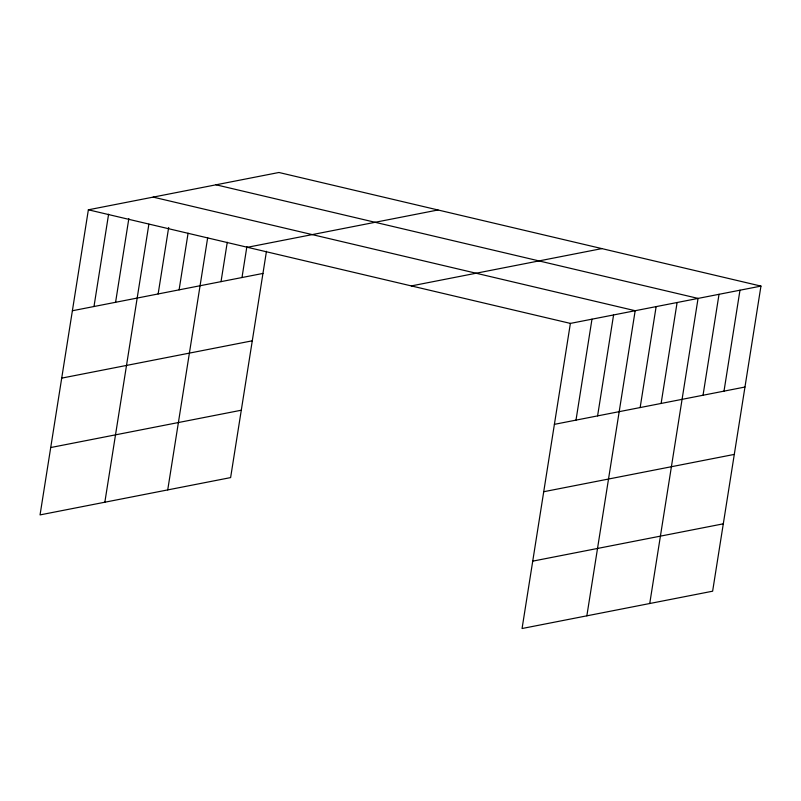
<?xml version="1.0" encoding="UTF-8"?>
<svg xmlns="http://www.w3.org/2000/svg" width="801" height="801" viewBox="0 0 801 801"><rect width="100%" height="100%" fill="white"/><g stroke="black" fill="none" stroke-linecap="round" stroke-linejoin="round"><path stroke-width="1.2" d="M760.95 286.097L570.382 323.404L522.062 628.515L712.63 591.198L760.95 286.097L278.938 172.485L88.37 209.802L40.05 514.903L230.618 477.596L266.463 251.274M93.987 306.523L108.606 214.187M115.584 302.287L128.841 218.583M104.841 502.217L148.876 224.2M158.137 293.957L168.671 227.484M179.104 289.852L188.075 233.221M167.729 489.902L207.669 237.737M221.026 281.642L227.264 242.252M241.992 277.536L246.858 246.758M575.999 420.125L591.979 319.178M597.596 415.889L613.576 314.953M586.853 615.829L635.173 310.718L153.161 197.116M640.149 407.559L656.139 306.613M661.115 403.454L677.105 302.508M649.741 603.513L698.061 298.403L216.05 184.801M703.038 395.243L719.028 294.297M724.004 391.138L739.984 290.192M247.439 247.289L437.997 209.982M72.39 310.748L262.948 273.431M411.324 285.917L601.881 248.6M61.717 378.122L252.275 340.805M50.723 447.539L241.281 410.222M554.402 424.35L744.96 387.033M543.729 491.724L734.287 454.407M532.735 561.141L723.293 523.824M88.37 209.802L570.382 323.404"/></g></svg>
